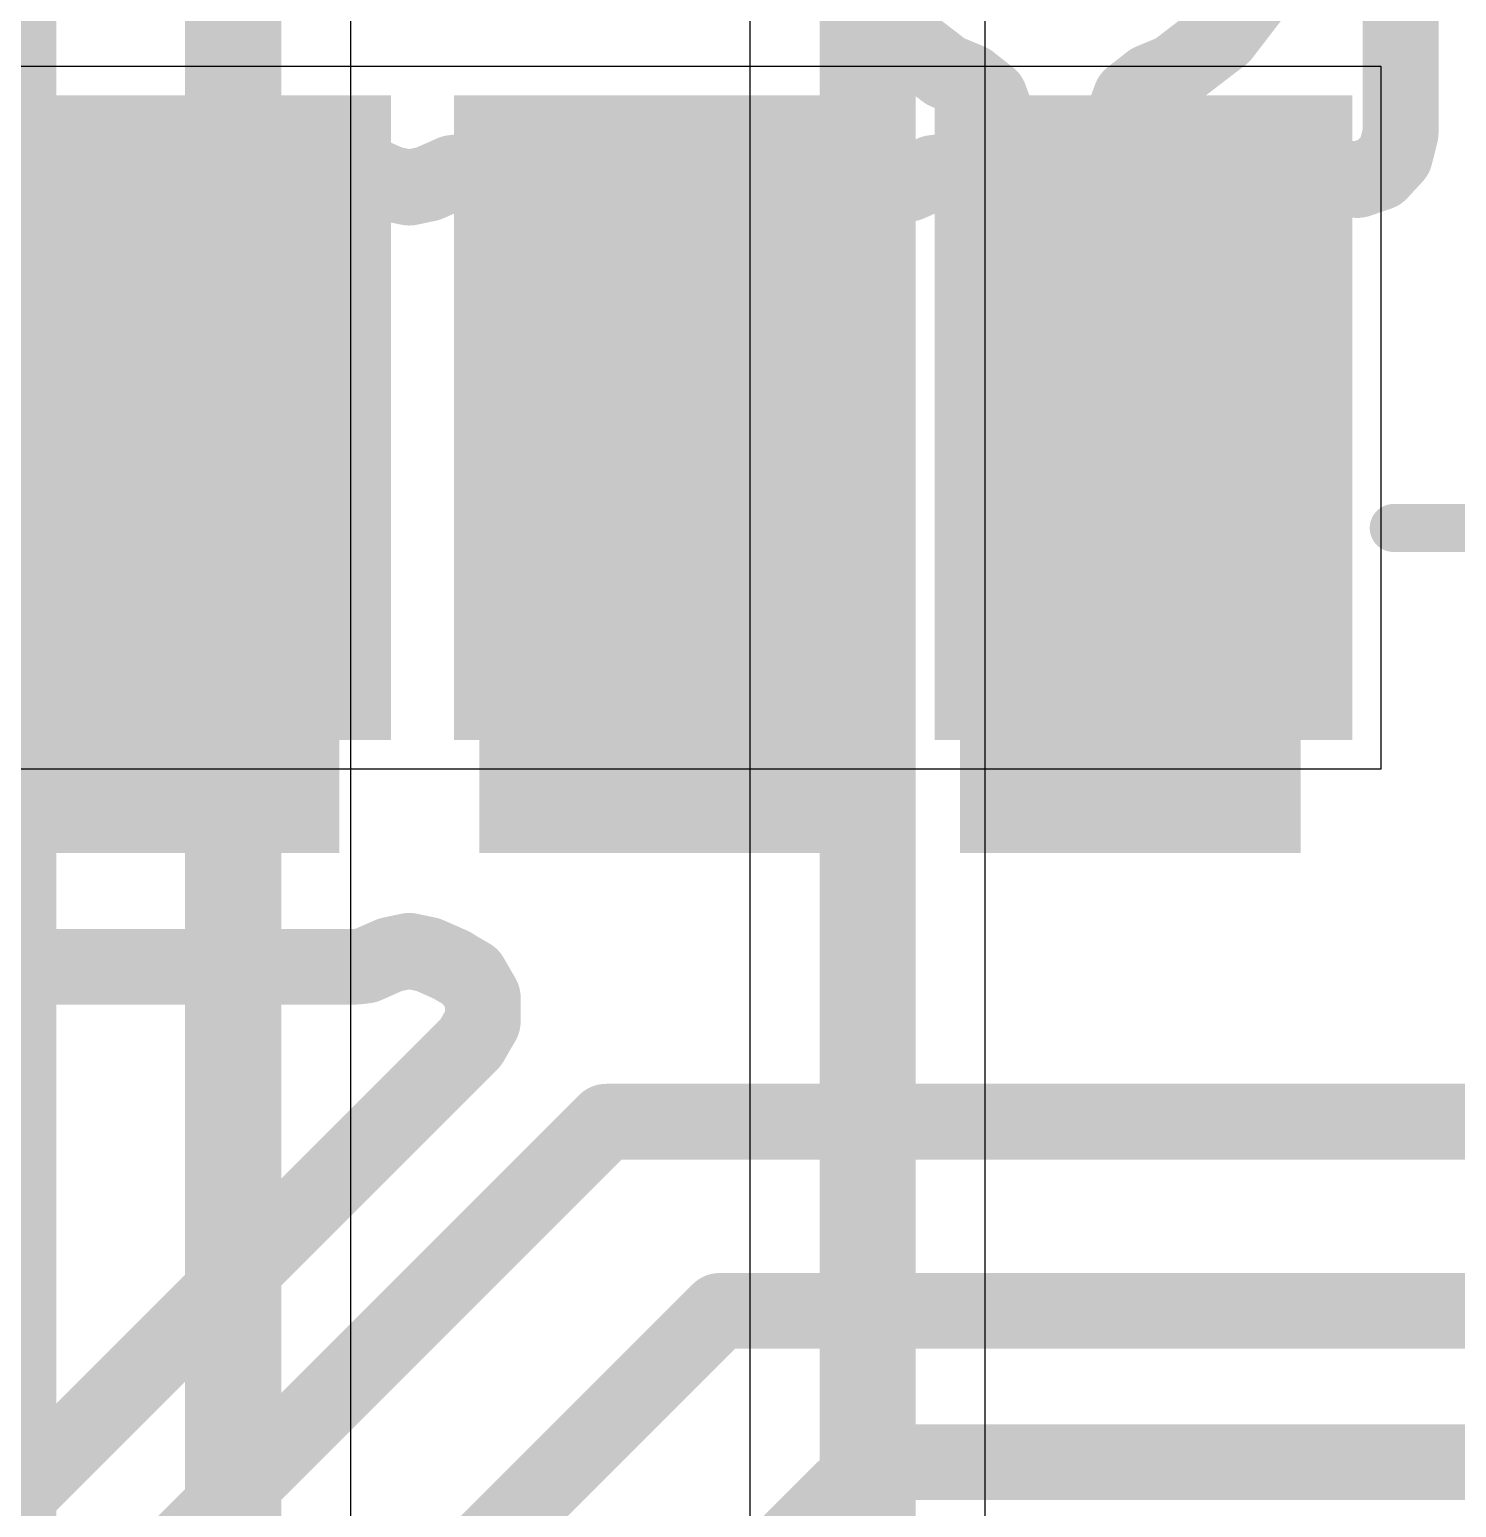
# Model space of a CAD drawing. Header units: inches. Extents: x 0 to 12.4, y -0.6 to 2.2.
# Drawn here: x 2.2088 to 2.3573, y 1.1023 to 1.256 of the extents above; entities that cross this region are included whole.
import ezdxf

# ---------------------------------------------------------------- set-up
doc = ezdxf.new("R2010")
doc.units = ezdxf.units.IN
doc.header["$MEASUREMENT"] = 0
for name, color, linetype in [('Bottom Layer', 5, 'Continuous'), ('Dimension', 6, 'Continuous'), ('Top Layer', 1, 'Continuous'), ('Top Overlay', 2, 'Continuous'), ('Top Paste', 8, 'Continuous'), ('Top Solder', 216, 'Continuous')]:
    doc.layers.add(name, color=color, linetype=linetype)

# ---------------------------------------------------------------- blocks, each defined once
blk = doc.blocks.new('41_SMD_UFL_M______17')
at = {"layer": 'Top Layer'}
for points in [[(0.15748035, -0.37913385), (0.15748035, -0.32007875), (0.19291345, -0.32007875), (0.19291345, -0.37913385)], [(0.20748035, -0.37913385), (0.20748035, -0.32007875), (0.24291345, -0.32007875), (0.24291345, -0.37913385)], [(0.25748035, -0.37913385), (0.25748035, -0.32007875), (0.29291345, -0.32007875), (0.29291345, -0.37913385)]]:
    blk.add_hatch(color=1, dxfattribs=at).paths.add_polyline_path(points)
at = {"layer": 'Top Paste'}
for points in [[(0.15748035, -0.37913385), (0.15748035, -0.32007875), (0.19291345, -0.32007875), (0.19291345, -0.37913385)], [(0.20748035, -0.37913385), (0.20748035, -0.32007875), (0.24291345, -0.32007875), (0.24291345, -0.37913385)], [(0.25748035, -0.37913385), (0.25748035, -0.32007875), (0.29291345, -0.32007875), (0.29291345, -0.37913385)]]:
    blk.add_hatch(color=8, dxfattribs=at).paths.add_polyline_path(points)
at = {"layer": 'Top Solder'}
for points in [[(0.15348035, -0.38313385), (0.15348035, -0.31607875), (0.19691345, -0.31607875), (0.19691345, -0.38313385)], [(0.20348035, -0.38313385), (0.20348035, -0.31607875), (0.24691345, -0.31607875), (0.24691345, -0.38313385)], [(0.25348035, -0.38313385), (0.25348035, -0.31607875), (0.29691345, -0.31607875), (0.29691345, -0.38313385)]]:
    blk.add_hatch(color=216, dxfattribs=at).paths.add_polyline_path(points)
at = {"layer": 'Top Overlay'}
blk.add_lwpolyline([(0.3012362, -0.3610788, 0.005, 0.005, 0), (0.3561575, -0.3610788, 0.005, 0.005, 0)], format="xyseb", dxfattribs=at)
blk.add_lwpolyline([(0.2999862, -0.3610788, 0.0025, 0.0025, 1), (0.3024862, -0.3610788, 0.0025, 0.0025, 1)], format="xyseb", close=True, dxfattribs=at)

msp = doc.modelspace()

# ---------------------------------------------------------------- hatches: boundary and pattern name
at = {"layer": 'Dimension'}
for points in [[(2.20560445, 1.22940605), (2.24103755, 1.22940605), (2.24103755, 1.17035095), (2.20560445, 1.17035095)], [(2.20560445, 1.22940605), (2.24103755, 1.22940605), (2.24103755, 1.17035095), (2.20560445, 1.17035095)], [(2.20560445, 1.22940605), (2.24103755, 1.22940605), (2.24103755, 1.17035095), (2.20560445, 1.17035095)], [(2.25560445, 1.22940605), (2.29103755, 1.22940605), (2.29103755, 1.17035095), (2.25560445, 1.17035095)], [(2.25560445, 1.22940605), (2.29103755, 1.22940605), (2.29103755, 1.17035095), (2.25560445, 1.17035095)], [(2.25560445, 1.22940605), (2.29103755, 1.22940605), (2.29103755, 1.17035095), (2.25560445, 1.17035095)], [(2.30560445, 1.22940605), (2.34103755, 1.22940605), (2.34103755, 1.17035095), (2.30560445, 1.17035095)]]:
    msp.add_hatch(color=6, dxfattribs=at).paths.add_polyline_path(points)

# ---------------------------------------------------------------- linework, layer by layer
at = {"layer": 'Bottom Layer'}
for p, q in [((2.2422351, 0.8030049), (2.2422351, 1.721)), ((2.2837649, 1.6666323), (2.2837649, 1.0479291)), ((2.3082351, 1.0479291), (2.3082351, 1.6666323))]:
    msp.add_line(p, q, dxfattribs=at)
for points in [[(2.23, 0.797937, 0.01, 0.01, 0), (2.23, 1.721, 0.01, 0.01, 0)], [(2.296, 1.010937, 0.01, 0.01, 0), (2.296, 1.681, 0.01, 0.01, 0)], [(2.2065966, 0.6254035, 0.01, 0.01, 0), (2.2065966, 1.4204034, 0.01, 0.01, 0)]]:
    msp.add_lwpolyline(points, format="xyseb", dxfattribs=at)
at = {"layer": 'Dimension'}
for points in [[(2.3514509, 1.2452329, 0.007874, 0.007874, 0), (2.3514509, 1.2684332, 0.007874, 0.007874, 0)], [(2.2953865, 1.2603966, 0.007874, 0.007874, 0), (2.2991761, 1.255458, 0.007874, 0.007874, 0)], [(2.3328991, 1.255458, 0.007874, 0.007874, 0), (2.3366886, 1.2603966, 0.007874, 0.007874, 0)], [(2.2991761, 1.255458, 0.007874, 0.007874, 0), (2.3041147, 1.2516684, 0.007874, 0.007874, 0)], [(2.3279604, 1.2516684, 0.007874, 0.007874, 0), (2.3328991, 1.255458, 0.007874, 0.007874, 0)], [(2.3041147, 1.2516684, 0.007874, 0.007874, 0), (2.3066242, 1.2506289, 0.007874, 0.007874, 0)], [(2.3254508, 1.2506289, 0.007874, 0.007874, 0), (2.3279604, 1.2516684, 0.007874, 0.007874, 0)], [(2.3066242, 1.2506289, 0.007874, 0.007874, 0), (2.3087055, 1.2489882, 0.007874, 0.007874, 0)], [(2.3233695, 1.2489882, 0.007874, 0.007874, 0), (2.3254508, 1.2506289, 0.007874, 0.007874, 0)], [(2.3087055, 1.2489882, 0.007874, 0.007874, 0), (2.3096229, 1.2465018, 0.007874, 0.007874, 0)], [(2.3224522, 1.2465017, 0.007874, 0.007874, 0), (2.3233695, 1.2489882, 0.007874, 0.007874, 0)], [(2.3091059, 1.2439024, 0.007874, 0.007874, 0), (2.3096229, 1.2465018, 0.007874, 0.007874, 0)], [(2.3224522, 1.2465017, 0.007874, 0.007874, 0), (2.3229692, 1.2439024, 0.007874, 0.007874, 0)], [(2.3508611, 1.2429068, 0.007874, 0.007874, 0), (2.3514509, 1.2452329, 0.007874, 0.007874, 0)], [(2.307307, 1.2419563, 0.007874, 0.007874, 0), (2.3091059, 1.2439024, 0.007874, 0.007874, 0)], [(2.3229692, 1.2439024, 0.007874, 0.007874, 0), (2.3247683, 1.2419562, 0.007874, 0.007874, 0)], [(2.3047563, 1.2412368, 0.007874, 0.007874, 0), (2.307307, 1.2419563, 0.007874, 0.007874, 0)], [(2.3247683, 1.2419562, 0.007874, 0.007874, 0), (2.3273191, 1.2412368, 0.007874, 0.007874, 0)], [(2.3492342, 1.2411427, 0.007874, 0.007874, 0), (2.3508611, 1.2429068, 0.007874, 0.007874, 0)], [(2.2039791, 1.2412368, 0.007874, 0.007874, 0), (2.2426631, 1.2412368, 0.007874, 0.007874, 0)], [(2.2426631, 1.2412368, 0.007874, 0.007874, 0), (2.2428039, 1.2412368, 0.007874, 0.007874, 0)], [(2.2428039, 1.2412368, 0.007874, 0.007874, 0), (2.2429431, 1.2412206, 0.007874, 0.007874, 0)], [(2.2429431, 1.2412206, 0.007874, 0.007874, 0), (2.2429436, 1.2412206, 0.007874, 0.007874, 0)], [(2.2429436, 1.2412206, 0.007874, 0.007874, 0), (2.2434283, 1.2411643, 0.007874, 0.007874, 0)], [(2.2434283, 1.2411643, 0.007874, 0.007874, 0), (2.2437931, 1.241122, 0.007874, 0.007874, 0)], [(2.2437931, 1.241122, 0.007874, 0.007874, 0), (2.2441289, 1.2409737, 0.007874, 0.007874, 0)], [(2.2441289, 1.2409737, 0.007874, 0.007874, 0), (2.2441292, 1.2409737, 0.007874, 0.007874, 0)], [(2.2441292, 1.2409737, 0.007874, 0.007874, 0), (2.2463491, 1.2399935, 0.007874, 0.007874, 0)], [(2.2502928, 1.2399934, 0.007874, 0.007874, 0), (2.2525129, 1.2409737, 0.007874, 0.007874, 0)], [(2.2525129, 1.2409737, 0.007874, 0.007874, 0), (2.2525131, 1.2409737, 0.007874, 0.007874, 0)], [(2.2525131, 1.2409737, 0.007874, 0.007874, 0), (2.2528489, 1.241122, 0.007874, 0.007874, 0)], [(2.2528489, 1.241122, 0.007874, 0.007874, 0), (2.2532137, 1.2411643, 0.007874, 0.007874, 0)], [(2.2532137, 1.2411643, 0.007874, 0.007874, 0), (2.2532138, 1.2411643, 0.007874, 0.007874, 0)], [(2.2532138, 1.2411643, 0.007874, 0.007874, 0), (2.2536981, 1.2412205, 0.007874, 0.007874, 0)], [(2.2536981, 1.2412205, 0.007874, 0.007874, 0), (2.2536985, 1.2412206, 0.007874, 0.007874, 0)], [(2.2536985, 1.2412206, 0.007874, 0.007874, 0), (2.2538382, 1.2412367, 0.007874, 0.007874, 0)], [(2.2538382, 1.2412367, 0.007874, 0.007874, 0), (2.2539783, 1.2412368, 0.007874, 0.007874, 0)], [(2.2539783, 1.2412368, 0.007874, 0.007874, 0), (2.2539791, 1.2412368, 0.007874, 0.007874, 0)], [(2.2539791, 1.2412368, 0.007874, 0.007874, 0), (2.2926631, 1.2412368, 0.007874, 0.007874, 0)], [(2.2926631, 1.2412368, 0.007874, 0.007874, 0), (2.2928039, 1.2412368, 0.007874, 0.007874, 0)], [(2.2928039, 1.2412368, 0.007874, 0.007874, 0), (2.2929431, 1.2412206, 0.007874, 0.007874, 0)], [(2.2929431, 1.2412206, 0.007874, 0.007874, 0), (2.2929436, 1.2412206, 0.007874, 0.007874, 0)], [(2.2929436, 1.2412206, 0.007874, 0.007874, 0), (2.2934283, 1.2411643, 0.007874, 0.007874, 0)], [(2.2934283, 1.2411643, 0.007874, 0.007874, 0), (2.2937931, 1.241122, 0.007874, 0.007874, 0)], [(2.2937931, 1.241122, 0.007874, 0.007874, 0), (2.2941289, 1.2409737, 0.007874, 0.007874, 0)], [(2.2941289, 1.2409737, 0.007874, 0.007874, 0), (2.2941292, 1.2409737, 0.007874, 0.007874, 0)], [(2.2941292, 1.2409737, 0.007874, 0.007874, 0), (2.2963491, 1.2399935, 0.007874, 0.007874, 0)], [(2.3002928, 1.2399934, 0.007874, 0.007874, 0), (2.3025129, 1.2409737, 0.007874, 0.007874, 0)], [(2.3025129, 1.2409737, 0.007874, 0.007874, 0), (2.3025131, 1.2409737, 0.007874, 0.007874, 0)], [(2.3025131, 1.2409737, 0.007874, 0.007874, 0), (2.3028489, 1.241122, 0.007874, 0.007874, 0)], [(2.3028489, 1.241122, 0.007874, 0.007874, 0), (2.3032137, 1.2411643, 0.007874, 0.007874, 0)], [(2.3032137, 1.2411643, 0.007874, 0.007874, 0), (2.3032138, 1.2411643, 0.007874, 0.007874, 0)], [(2.3032138, 1.2411643, 0.007874, 0.007874, 0), (2.3036981, 1.2412205, 0.007874, 0.007874, 0)], [(2.3036981, 1.2412205, 0.007874, 0.007874, 0), (2.3036985, 1.2412206, 0.007874, 0.007874, 0)], [(2.3036985, 1.2412206, 0.007874, 0.007874, 0), (2.3038382, 1.2412367, 0.007874, 0.007874, 0)], [(2.3038382, 1.2412367, 0.007874, 0.007874, 0), (2.3039784, 1.2412368, 0.007874, 0.007874, 0)], [(2.3039784, 1.2412368, 0.007874, 0.007874, 0), (2.3039791, 1.2412368, 0.007874, 0.007874, 0)], [(2.3039791, 1.2412368, 0.007874, 0.007874, 0), (2.3047563, 1.2412368, 0.007874, 0.007874, 0)], [(2.3273191, 1.2412368, 0.007874, 0.007874, 0), (2.3426631, 1.2412368, 0.007874, 0.007874, 0)], [(2.3426631, 1.2412368, 0.007874, 0.007874, 0), (2.3428039, 1.2412368, 0.007874, 0.007874, 0)], [(2.3428039, 1.2412368, 0.007874, 0.007874, 0), (2.3429431, 1.2412206, 0.007874, 0.007874, 0)], [(2.3429431, 1.2412206, 0.007874, 0.007874, 0), (2.3429436, 1.2412206, 0.007874, 0.007874, 0)], [(2.3429436, 1.2412206, 0.007874, 0.007874, 0), (2.3434283, 1.2411643, 0.007874, 0.007874, 0)], [(2.3434283, 1.2411643, 0.007874, 0.007874, 0), (2.3437931, 1.241122, 0.007874, 0.007874, 0)], [(2.3437931, 1.241122, 0.007874, 0.007874, 0), (2.3441288, 1.2409738, 0.007874, 0.007874, 0)], [(2.3441288, 1.2409738, 0.007874, 0.007874, 0), (2.3441289, 1.2409737, 0.007874, 0.007874, 0)], [(2.3441289, 1.2409737, 0.007874, 0.007874, 0), (2.3443898, 1.2408586, 0.007874, 0.007874, 0)], [(2.3443898, 1.2408586, 0.007874, 0.007874, 0), (2.3445971, 1.240767, 0.007874, 0.007874, 0)], [(2.3445971, 1.240767, 0.007874, 0.007874, 0), (2.3469633, 1.240367, 0.007874, 0.007874, 0)], [(2.3469633, 1.240367, 0.007874, 0.007874, 0), (2.3492342, 1.2411427, 0.007874, 0.007874, 0)], [(2.2463491, 1.2399935, 0.007874, 0.007874, 0), (2.2483209, 1.2395775, 0.007874, 0.007874, 0)], [(2.2483209, 1.2395775, 0.007874, 0.007874, 0), (2.2502928, 1.2399934, 0.007874, 0.007874, 0)], [(2.2963491, 1.2399935, 0.007874, 0.007874, 0), (2.2983209, 1.2395775, 0.007874, 0.007874, 0)], [(2.2983209, 1.2395775, 0.007874, 0.007874, 0), (2.3002928, 1.2399934, 0.007874, 0.007874, 0)], [(2.2463491, 1.1597636, 0.007874, 0.007874, 0), (2.248321, 1.1601796, 0.007874, 0.007874, 0)], [(2.248321, 1.1601796, 0.007874, 0.007874, 0), (2.2502929, 1.1597636, 0.007874, 0.007874, 0)], [(2.2428039, 1.1585203, 0.007874, 0.007874, 0), (2.2437931, 1.158635, 0.007874, 0.007874, 0)], [(2.2437931, 1.158635, 0.007874, 0.007874, 0), (2.2463491, 1.1597636, 0.007874, 0.007874, 0)], [(2.2502929, 1.1597636, 0.007874, 0.007874, 0), (2.2506729, 1.1595958, 0.007874, 0.007874, 0)], [(2.2506729, 1.1595958, 0.007874, 0.007874, 0), (2.2525131, 1.1587833, 0.007874, 0.007874, 0)], [(2.2525131, 1.1587833, 0.007874, 0.007874, 0), (2.2525132, 1.1587833, 0.007874, 0.007874, 0)], [(2.2525132, 1.1587833, 0.007874, 0.007874, 0), (2.2525711, 1.1587577, 0.007874, 0.007874, 0)], [(2.2525711, 1.1587577, 0.007874, 0.007874, 0), (2.252849, 1.158635, 0.007874, 0.007874, 0)], [(2.2528353, 1.158604, 0.007874, 0.007874, 0), (2.252849, 1.158635, 0.007874, 0.007874, 0)], [(2.2528353, 1.158604, 0.007874, 0.007874, 0), (2.2547197, 1.1575075, 0.007874, 0.007874, 0)], [(2.2038381, 1.1585202, 0.007874, 0.007874, 0), (2.2428039, 1.1585203, 0.007874, 0.007874, 0)], [(2.2547197, 1.1575075, 0.007874, 0.007874, 0), (2.2559757, 1.1553199, 0.007874, 0.007874, 0)], [(2.2559721, 1.1527974, 0.007874, 0.007874, 0), (2.2559757, 1.1553199, 0.007874, 0.007874, 0)], [(2.2547098, 1.1506135, 0.007874, 0.007874, 0), (2.2559721, 1.1527974, 0.007874, 0.007874, 0)], [(2.2016484, 1.0975521, 0.007874, 0.007874, 0), (2.2547098, 1.1506135, 0.007874, 0.007874, 0)], [(2.2136754, 1.0872801, 0.007874, 0.007874, 0), (2.2687935, 1.1423982, 0.007874, 0.007874, 0)], [(2.2687935, 1.1423982, 0.007874, 0.007874, 0), (2.3711557, 1.1423982, 0.007874, 0.007874, 0)], [(2.2333604, 1.0754691, 0.007874, 0.007874, 0), (2.2806045, 1.1227132, 0.007874, 0.007874, 0)], [(2.2806045, 1.1227132, 0.007874, 0.007874, 0), (2.4144628, 1.1227132, 0.007874, 0.007874, 0)], [(2.2569824, 1.067595, 0.007874, 0.007874, 0), (2.2963525, 1.1069651, 0.007874, 0.007874, 0)], [(2.2963525, 1.1069651, 0.007874, 0.007874, 0), (2.4341478, 1.1069651, 0.007874, 0.007874, 0)]]:
    msp.add_lwpolyline(points, format="xyseb", dxfattribs=at)
for points in [[(2.2972076, 1.255458, 0.003937, 0.003937, 1), (2.3011446, 1.255458, 0.003937, 0.003937, 1)], [(2.2972076, 1.255458, 0.003937, 0.003937, 1), (2.3011446, 1.255458, 0.003937, 0.003937, 1)], [(2.3309306, 1.255458, 0.003937, 0.003937, 1), (2.3348676, 1.255458, 0.003937, 0.003937, 1)], [(2.3309306, 1.255458, 0.003937, 0.003937, 1), (2.3348676, 1.255458, 0.003937, 0.003937, 1)], [(2.3021462, 1.2516684, 0.003937, 0.003937, 1), (2.3060832, 1.2516684, 0.003937, 0.003937, 1)], [(2.3021462, 1.2516684, 0.003937, 0.003937, 1), (2.3060832, 1.2516684, 0.003937, 0.003937, 1)], [(2.3259919, 1.2516684, 0.003937, 0.003937, 1), (2.3299289, 1.2516684, 0.003937, 0.003937, 1)], [(2.3259919, 1.2516684, 0.003937, 0.003937, 1), (2.3299289, 1.2516684, 0.003937, 0.003937, 1)], [(2.3046557, 1.2506289, 0.003937, 0.003937, 1), (2.3085927, 1.2506289, 0.003937, 0.003937, 1)], [(2.3046557, 1.2506289, 0.003937, 0.003937, 1), (2.3085927, 1.2506289, 0.003937, 0.003937, 1)], [(2.3234823, 1.2506289, 0.003937, 0.003937, 1), (2.3274193, 1.2506289, 0.003937, 0.003937, 1)], [(2.3234823, 1.2506289, 0.003937, 0.003937, 1), (2.3274193, 1.2506289, 0.003937, 0.003937, 1)], [(2.306737, 1.2489882, 0.003937, 0.003937, 1), (2.310674, 1.2489882, 0.003937, 0.003937, 1)], [(2.306737, 1.2489882, 0.003937, 0.003937, 1), (2.310674, 1.2489882, 0.003937, 0.003937, 1)], [(2.321401, 1.2489882, 0.003937, 0.003937, 1), (2.325338, 1.2489882, 0.003937, 0.003937, 1)], [(2.321401, 1.2489882, 0.003937, 0.003937, 1), (2.325338, 1.2489882, 0.003937, 0.003937, 1)], [(2.3076544, 1.2465018, 0.003937, 0.003937, 1), (2.3115914, 1.2465018, 0.003937, 0.003937, 1)], [(2.3076544, 1.2465018, 0.003937, 0.003937, 1), (2.3115914, 1.2465018, 0.003937, 0.003937, 1)], [(2.3204837, 1.2465017, 0.003937, 0.003937, 1), (2.3244207, 1.2465017, 0.003937, 0.003937, 1)], [(2.3204837, 1.2465017, 0.003937, 0.003937, 1), (2.3244207, 1.2465017, 0.003937, 0.003937, 1)], [(2.3494824, 1.2452329, 0.003937, 0.003937, 1), (2.3534194, 1.2452329, 0.003937, 0.003937, 1)], [(2.3494824, 1.2452329, 0.003937, 0.003937, 1), (2.3534194, 1.2452329, 0.003937, 0.003937, 1)], [(2.3071374, 1.2439024, 0.003937, 0.003937, 1), (2.3110744, 1.2439024, 0.003937, 0.003937, 1)], [(2.3071374, 1.2439024, 0.003937, 0.003937, 1), (2.3110744, 1.2439024, 0.003937, 0.003937, 1)], [(2.3210007, 1.2439024, 0.003937, 0.003937, 1), (2.3249377, 1.2439024, 0.003937, 0.003937, 1)], [(2.3210007, 1.2439024, 0.003937, 0.003937, 1), (2.3249377, 1.2439024, 0.003937, 0.003937, 1)], [(2.3053385, 1.2419563, 0.003937, 0.003937, 1), (2.3092755, 1.2419563, 0.003937, 0.003937, 1)], [(2.3053385, 1.2419563, 0.003937, 0.003937, 1), (2.3092755, 1.2419563, 0.003937, 0.003937, 1)], [(2.3227998, 1.2419562, 0.003937, 0.003937, 1), (2.3267368, 1.2419562, 0.003937, 0.003937, 1)], [(2.3227998, 1.2419562, 0.003937, 0.003937, 1), (2.3267368, 1.2419562, 0.003937, 0.003937, 1)], [(2.3488926, 1.2429068, 0.003937, 0.003937, 1), (2.3528296, 1.2429068, 0.003937, 0.003937, 1)], [(2.3488926, 1.2429068, 0.003937, 0.003937, 1), (2.3528296, 1.2429068, 0.003937, 0.003937, 1)], [(2.2406946, 1.2412368, 0.003937, 0.003937, 1), (2.2446316, 1.2412368, 0.003937, 0.003937, 1)], [(2.2406946, 1.2412368, 0.003937, 0.003937, 1), (2.2446316, 1.2412368, 0.003937, 0.003937, 1)], [(2.2408354, 1.2412368, 0.003937, 0.003937, 1), (2.2447724, 1.2412368, 0.003937, 0.003937, 1)], [(2.2408354, 1.2412368, 0.003937, 0.003937, 1), (2.2447724, 1.2412368, 0.003937, 0.003937, 1)], [(2.2409746, 1.2412206, 0.003937, 0.003937, 1), (2.2449116, 1.2412206, 0.003937, 0.003937, 1)], [(2.2409746, 1.2412206, 0.003937, 0.003937, 1), (2.2449116, 1.2412206, 0.003937, 0.003937, 1)], [(2.2409751, 1.2412206, 0.003937, 0.003937, 1), (2.2449121, 1.2412206, 0.003937, 0.003937, 1)], [(2.2409751, 1.2412206, 0.003937, 0.003937, 1), (2.2449121, 1.2412206, 0.003937, 0.003937, 1)], [(2.2414598, 1.2411643, 0.003937, 0.003937, 1), (2.2453968, 1.2411643, 0.003937, 0.003937, 1)], [(2.2414598, 1.2411643, 0.003937, 0.003937, 1), (2.2453968, 1.2411643, 0.003937, 0.003937, 1)], [(2.2418246, 1.241122, 0.003937, 0.003937, 1), (2.2457616, 1.241122, 0.003937, 0.003937, 1)], [(2.2418246, 1.241122, 0.003937, 0.003937, 1), (2.2457616, 1.241122, 0.003937, 0.003937, 1)], [(2.2421604, 1.2409737, 0.003937, 0.003937, 1), (2.2460974, 1.2409737, 0.003937, 0.003937, 1)], [(2.2421604, 1.2409737, 0.003937, 0.003937, 1), (2.2460974, 1.2409737, 0.003937, 0.003937, 1)], [(2.2421607, 1.2409737, 0.003937, 0.003937, 1), (2.2460977, 1.2409737, 0.003937, 0.003937, 1)], [(2.2421607, 1.2409737, 0.003937, 0.003937, 1), (2.2460977, 1.2409737, 0.003937, 0.003937, 1)], [(2.2505444, 1.2409737, 0.003937, 0.003937, 1), (2.2544814, 1.2409737, 0.003937, 0.003937, 1)], [(2.2505444, 1.2409737, 0.003937, 0.003937, 1), (2.2544814, 1.2409737, 0.003937, 0.003937, 1)], [(2.2505446, 1.2409737, 0.003937, 0.003937, 1), (2.2544816, 1.2409737, 0.003937, 0.003937, 1)], [(2.2505446, 1.2409737, 0.003937, 0.003937, 1), (2.2544816, 1.2409737, 0.003937, 0.003937, 1)], [(2.2508804, 1.241122, 0.003937, 0.003937, 1), (2.2548174, 1.241122, 0.003937, 0.003937, 1)], [(2.2508804, 1.241122, 0.003937, 0.003937, 1), (2.2548174, 1.241122, 0.003937, 0.003937, 1)], [(2.2512452, 1.2411643, 0.003937, 0.003937, 1), (2.2551822, 1.2411643, 0.003937, 0.003937, 1)], [(2.2512452, 1.2411643, 0.003937, 0.003937, 1), (2.2551822, 1.2411643, 0.003937, 0.003937, 1)], [(2.2512453, 1.2411643, 0.003937, 0.003937, 1), (2.2551823, 1.2411643, 0.003937, 0.003937, 1)], [(2.2512453, 1.2411643, 0.003937, 0.003937, 1), (2.2551823, 1.2411643, 0.003937, 0.003937, 1)], [(2.2517296, 1.2412205, 0.003937, 0.003937, 1), (2.2556666, 1.2412205, 0.003937, 0.003937, 1)], [(2.2517296, 1.2412205, 0.003937, 0.003937, 1), (2.2556666, 1.2412205, 0.003937, 0.003937, 1)], [(2.25173, 1.2412206, 0.003937, 0.003937, 1), (2.255667, 1.2412206, 0.003937, 0.003937, 1)], [(2.25173, 1.2412206, 0.003937, 0.003937, 1), (2.255667, 1.2412206, 0.003937, 0.003937, 1)], [(2.2518697, 1.2412367, 0.003937, 0.003937, 1), (2.2558067, 1.2412367, 0.003937, 0.003937, 1)], [(2.2518697, 1.2412367, 0.003937, 0.003937, 1), (2.2558067, 1.2412367, 0.003937, 0.003937, 1)], [(2.2520098, 1.2412368, 0.003937, 0.003937, 1), (2.2559468, 1.2412368, 0.003937, 0.003937, 1)], [(2.2520098, 1.2412368, 0.003937, 0.003937, 1), (2.2559468, 1.2412368, 0.003937, 0.003937, 1)], [(2.2520106, 1.2412368, 0.003937, 0.003937, 1), (2.2559476, 1.2412368, 0.003937, 0.003937, 1)], [(2.2520106, 1.2412368, 0.003937, 0.003937, 1), (2.2559476, 1.2412368, 0.003937, 0.003937, 1)], [(2.2906946, 1.2412368, 0.003937, 0.003937, 1), (2.2946316, 1.2412368, 0.003937, 0.003937, 1)], [(2.2906946, 1.2412368, 0.003937, 0.003937, 1), (2.2946316, 1.2412368, 0.003937, 0.003937, 1)], [(2.2908354, 1.2412368, 0.003937, 0.003937, 1), (2.2947724, 1.2412368, 0.003937, 0.003937, 1)], [(2.2908354, 1.2412368, 0.003937, 0.003937, 1), (2.2947724, 1.2412368, 0.003937, 0.003937, 1)], [(2.2909746, 1.2412206, 0.003937, 0.003937, 1), (2.2949116, 1.2412206, 0.003937, 0.003937, 1)], [(2.2909746, 1.2412206, 0.003937, 0.003937, 1), (2.2949116, 1.2412206, 0.003937, 0.003937, 1)], [(2.2909751, 1.2412206, 0.003937, 0.003937, 1), (2.2949121, 1.2412206, 0.003937, 0.003937, 1)], [(2.2909751, 1.2412206, 0.003937, 0.003937, 1), (2.2949121, 1.2412206, 0.003937, 0.003937, 1)], [(2.2914598, 1.2411643, 0.003937, 0.003937, 1), (2.2953968, 1.2411643, 0.003937, 0.003937, 1)], [(2.2914598, 1.2411643, 0.003937, 0.003937, 1), (2.2953968, 1.2411643, 0.003937, 0.003937, 1)], [(2.2918246, 1.241122, 0.003937, 0.003937, 1), (2.2957616, 1.241122, 0.003937, 0.003937, 1)], [(2.2918246, 1.241122, 0.003937, 0.003937, 1), (2.2957616, 1.241122, 0.003937, 0.003937, 1)], [(2.2921604, 1.2409737, 0.003937, 0.003937, 1), (2.2960974, 1.2409737, 0.003937, 0.003937, 1)], [(2.2921604, 1.2409737, 0.003937, 0.003937, 1), (2.2960974, 1.2409737, 0.003937, 0.003937, 1)], [(2.2921607, 1.2409737, 0.003937, 0.003937, 1), (2.2960977, 1.2409737, 0.003937, 0.003937, 1)], [(2.2921607, 1.2409737, 0.003937, 0.003937, 1), (2.2960977, 1.2409737, 0.003937, 0.003937, 1)], [(2.3005444, 1.2409737, 0.003937, 0.003937, 1), (2.3044814, 1.2409737, 0.003937, 0.003937, 1)], [(2.3005444, 1.2409737, 0.003937, 0.003937, 1), (2.3044814, 1.2409737, 0.003937, 0.003937, 1)], [(2.3005446, 1.2409737, 0.003937, 0.003937, 1), (2.3044816, 1.2409737, 0.003937, 0.003937, 1)], [(2.3005446, 1.2409737, 0.003937, 0.003937, 1), (2.3044816, 1.2409737, 0.003937, 0.003937, 1)], [(2.3008804, 1.241122, 0.003937, 0.003937, 1), (2.3048174, 1.241122, 0.003937, 0.003937, 1)], [(2.3008804, 1.241122, 0.003937, 0.003937, 1), (2.3048174, 1.241122, 0.003937, 0.003937, 1)], [(2.3012452, 1.2411643, 0.003937, 0.003937, 1), (2.3051822, 1.2411643, 0.003937, 0.003937, 1)], [(2.3012452, 1.2411643, 0.003937, 0.003937, 1), (2.3051822, 1.2411643, 0.003937, 0.003937, 1)], [(2.3012453, 1.2411643, 0.003937, 0.003937, 1), (2.3051823, 1.2411643, 0.003937, 0.003937, 1)], [(2.3012453, 1.2411643, 0.003937, 0.003937, 1), (2.3051823, 1.2411643, 0.003937, 0.003937, 1)], [(2.3017296, 1.2412205, 0.003937, 0.003937, 1), (2.3056666, 1.2412205, 0.003937, 0.003937, 1)], [(2.3017296, 1.2412205, 0.003937, 0.003937, 1), (2.3056666, 1.2412205, 0.003937, 0.003937, 1)], [(2.30173, 1.2412206, 0.003937, 0.003937, 1), (2.305667, 1.2412206, 0.003937, 0.003937, 1)], [(2.30173, 1.2412206, 0.003937, 0.003937, 1), (2.305667, 1.2412206, 0.003937, 0.003937, 1)], [(2.3018697, 1.2412367, 0.003937, 0.003937, 1), (2.3058067, 1.2412367, 0.003937, 0.003937, 1)], [(2.3018697, 1.2412367, 0.003937, 0.003937, 1), (2.3058067, 1.2412367, 0.003937, 0.003937, 1)], [(2.3020099, 1.2412368, 0.003937, 0.003937, 1), (2.3059469, 1.2412368, 0.003937, 0.003937, 1)], [(2.3020099, 1.2412368, 0.003937, 0.003937, 1), (2.3059469, 1.2412368, 0.003937, 0.003937, 1)], [(2.3020106, 1.2412368, 0.003937, 0.003937, 1), (2.3059476, 1.2412368, 0.003937, 0.003937, 1)], [(2.3020106, 1.2412368, 0.003937, 0.003937, 1), (2.3059476, 1.2412368, 0.003937, 0.003937, 1)], [(2.3027878, 1.2412368, 0.003937, 0.003937, 1), (2.3067248, 1.2412368, 0.003937, 0.003937, 1)], [(2.3027878, 1.2412368, 0.003937, 0.003937, 1), (2.3067248, 1.2412368, 0.003937, 0.003937, 1)], [(2.3253506, 1.2412368, 0.003937, 0.003937, 1), (2.3292876, 1.2412368, 0.003937, 0.003937, 1)], [(2.3253506, 1.2412368, 0.003937, 0.003937, 1), (2.3292876, 1.2412368, 0.003937, 0.003937, 1)], [(2.3406946, 1.2412368, 0.003937, 0.003937, 1), (2.3446316, 1.2412368, 0.003937, 0.003937, 1)], [(2.3406946, 1.2412368, 0.003937, 0.003937, 1), (2.3446316, 1.2412368, 0.003937, 0.003937, 1)], [(2.3408354, 1.2412368, 0.003937, 0.003937, 1), (2.3447724, 1.2412368, 0.003937, 0.003937, 1)], [(2.3408354, 1.2412368, 0.003937, 0.003937, 1), (2.3447724, 1.2412368, 0.003937, 0.003937, 1)], [(2.3409746, 1.2412206, 0.003937, 0.003937, 1), (2.3449116, 1.2412206, 0.003937, 0.003937, 1)], [(2.3409746, 1.2412206, 0.003937, 0.003937, 1), (2.3449116, 1.2412206, 0.003937, 0.003937, 1)], [(2.3409751, 1.2412206, 0.003937, 0.003937, 1), (2.3449121, 1.2412206, 0.003937, 0.003937, 1)], [(2.3409751, 1.2412206, 0.003937, 0.003937, 1), (2.3449121, 1.2412206, 0.003937, 0.003937, 1)], [(2.3414598, 1.2411643, 0.003937, 0.003937, 1), (2.3453968, 1.2411643, 0.003937, 0.003937, 1)], [(2.3414598, 1.2411643, 0.003937, 0.003937, 1), (2.3453968, 1.2411643, 0.003937, 0.003937, 1)], [(2.3418246, 1.241122, 0.003937, 0.003937, 1), (2.3457616, 1.241122, 0.003937, 0.003937, 1)], [(2.3418246, 1.241122, 0.003937, 0.003937, 1), (2.3457616, 1.241122, 0.003937, 0.003937, 1)], [(2.3421603, 1.2409738, 0.003937, 0.003937, 1), (2.3460973, 1.2409738, 0.003937, 0.003937, 1)], [(2.3421603, 1.2409738, 0.003937, 0.003937, 1), (2.3460973, 1.2409738, 0.003937, 0.003937, 1)], [(2.3421604, 1.2409737, 0.003937, 0.003937, 1), (2.3460974, 1.2409737, 0.003937, 0.003937, 1)], [(2.3421604, 1.2409737, 0.003937, 0.003937, 1), (2.3460974, 1.2409737, 0.003937, 0.003937, 1)], [(2.3424213, 1.2408586, 0.003937, 0.003937, 1), (2.3463583, 1.2408586, 0.003937, 0.003937, 1)], [(2.3424213, 1.2408586, 0.003937, 0.003937, 1), (2.3463583, 1.2408586, 0.003937, 0.003937, 1)], [(2.3426286, 1.240767, 0.003937, 0.003937, 1), (2.3465656, 1.240767, 0.003937, 0.003937, 1)], [(2.3426286, 1.240767, 0.003937, 0.003937, 1), (2.3465656, 1.240767, 0.003937, 0.003937, 1)], [(2.3449948, 1.240367, 0.003937, 0.003937, 1), (2.3489318, 1.240367, 0.003937, 0.003937, 1)], [(2.3449948, 1.240367, 0.003937, 0.003937, 1), (2.3489318, 1.240367, 0.003937, 0.003937, 1)], [(2.3472657, 1.2411427, 0.003937, 0.003937, 1), (2.3512027, 1.2411427, 0.003937, 0.003937, 1)], [(2.3472657, 1.2411427, 0.003937, 0.003937, 1), (2.3512027, 1.2411427, 0.003937, 0.003937, 1)], [(2.2443806, 1.2399935, 0.003937, 0.003937, 1), (2.2483176, 1.2399935, 0.003937, 0.003937, 1)], [(2.2443806, 1.2399935, 0.003937, 0.003937, 1), (2.2483176, 1.2399935, 0.003937, 0.003937, 1)], [(2.2463524, 1.2395775, 0.003937, 0.003937, 1), (2.2502894, 1.2395775, 0.003937, 0.003937, 1)], [(2.2463524, 1.2395775, 0.003937, 0.003937, 1), (2.2502894, 1.2395775, 0.003937, 0.003937, 1)], [(2.2483243, 1.2399934, 0.003937, 0.003937, 1), (2.2522613, 1.2399934, 0.003937, 0.003937, 1)], [(2.2483243, 1.2399934, 0.003937, 0.003937, 1), (2.2522613, 1.2399934, 0.003937, 0.003937, 1)], [(2.2943806, 1.2399935, 0.003937, 0.003937, 1), (2.2983176, 1.2399935, 0.003937, 0.003937, 1)], [(2.2943806, 1.2399935, 0.003937, 0.003937, 1), (2.2983176, 1.2399935, 0.003937, 0.003937, 1)], [(2.2963524, 1.2395775, 0.003937, 0.003937, 1), (2.3002894, 1.2395775, 0.003937, 0.003937, 1)], [(2.2963524, 1.2395775, 0.003937, 0.003937, 1), (2.3002894, 1.2395775, 0.003937, 0.003937, 1)], [(2.2983243, 1.2399934, 0.003937, 0.003937, 1), (2.3022613, 1.2399934, 0.003937, 0.003937, 1)], [(2.2983243, 1.2399934, 0.003937, 0.003937, 1), (2.3022613, 1.2399934, 0.003937, 0.003937, 1)], [(2.2463525, 1.1601796, 0.003937, 0.003937, 1), (2.2502895, 1.1601796, 0.003937, 0.003937, 1)], [(2.2463525, 1.1601796, 0.003937, 0.003937, 1), (2.2502895, 1.1601796, 0.003937, 0.003937, 1)], [(2.2418246, 1.158635, 0.003937, 0.003937, 1), (2.2457616, 1.158635, 0.003937, 0.003937, 1)], [(2.2418246, 1.158635, 0.003937, 0.003937, 1), (2.2457616, 1.158635, 0.003937, 0.003937, 1)], [(2.2443806, 1.1597636, 0.003937, 0.003937, 1), (2.2483176, 1.1597636, 0.003937, 0.003937, 1)], [(2.2443806, 1.1597636, 0.003937, 0.003937, 1), (2.2483176, 1.1597636, 0.003937, 0.003937, 1)], [(2.2483244, 1.1597636, 0.003937, 0.003937, 1), (2.2522614, 1.1597636, 0.003937, 0.003937, 1)], [(2.2483244, 1.1597636, 0.003937, 0.003937, 1), (2.2522614, 1.1597636, 0.003937, 0.003937, 1)], [(2.2487044, 1.1595958, 0.003937, 0.003937, 1), (2.2526414, 1.1595958, 0.003937, 0.003937, 1)], [(2.2487044, 1.1595958, 0.003937, 0.003937, 1), (2.2526414, 1.1595958, 0.003937, 0.003937, 1)], [(2.2505446, 1.1587833, 0.003937, 0.003937, 1), (2.2544816, 1.1587833, 0.003937, 0.003937, 1)], [(2.2505446, 1.1587833, 0.003937, 0.003937, 1), (2.2544816, 1.1587833, 0.003937, 0.003937, 1)], [(2.2505447, 1.1587833, 0.003937, 0.003937, 1), (2.2544817, 1.1587833, 0.003937, 0.003937, 1)], [(2.2505447, 1.1587833, 0.003937, 0.003937, 1), (2.2544817, 1.1587833, 0.003937, 0.003937, 1)], [(2.2506026, 1.1587577, 0.003937, 0.003937, 1), (2.2545396, 1.1587577, 0.003937, 0.003937, 1)], [(2.2506026, 1.1587577, 0.003937, 0.003937, 1), (2.2545396, 1.1587577, 0.003937, 0.003937, 1)], [(2.2508668, 1.158604, 0.003937, 0.003937, 1), (2.2548038, 1.158604, 0.003937, 0.003937, 1)], [(2.2508668, 1.158604, 0.003937, 0.003937, 1), (2.2548038, 1.158604, 0.003937, 0.003937, 1)], [(2.2508805, 1.158635, 0.003937, 0.003937, 1), (2.2548175, 1.158635, 0.003937, 0.003937, 1)], [(2.2508805, 1.158635, 0.003937, 0.003937, 1), (2.2548175, 1.158635, 0.003937, 0.003937, 1)], [(2.2408354, 1.1585203, 0.003937, 0.003937, 1), (2.2447724, 1.1585203, 0.003937, 0.003937, 1)], [(2.2408354, 1.1585203, 0.003937, 0.003937, 1), (2.2447724, 1.1585203, 0.003937, 0.003937, 1)], [(2.2527512, 1.1575075, 0.003937, 0.003937, 1), (2.2566882, 1.1575075, 0.003937, 0.003937, 1)], [(2.2527512, 1.1575075, 0.003937, 0.003937, 1), (2.2566882, 1.1575075, 0.003937, 0.003937, 1)], [(2.2540072, 1.1553199, 0.003937, 0.003937, 1), (2.2579442, 1.1553199, 0.003937, 0.003937, 1)], [(2.2540072, 1.1553199, 0.003937, 0.003937, 1), (2.2579442, 1.1553199, 0.003937, 0.003937, 1)], [(2.2540036, 1.1527974, 0.003937, 0.003937, 1), (2.2579406, 1.1527974, 0.003937, 0.003937, 1)], [(2.2540036, 1.1527974, 0.003937, 0.003937, 1), (2.2579406, 1.1527974, 0.003937, 0.003937, 1)], [(2.2527413, 1.1506135, 0.003937, 0.003937, 1), (2.2566783, 1.1506135, 0.003937, 0.003937, 1)], [(2.2527413, 1.1506135, 0.003937, 0.003937, 1), (2.2566783, 1.1506135, 0.003937, 0.003937, 1)], [(2.266825, 1.1423982, 0.003937, 0.003937, 1), (2.270762, 1.1423982, 0.003937, 0.003937, 1)], [(2.266825, 1.1423982, 0.003937, 0.003937, 1), (2.270762, 1.1423982, 0.003937, 0.003937, 1)], [(2.278636, 1.1227132, 0.003937, 0.003937, 1), (2.282573, 1.1227132, 0.003937, 0.003937, 1)], [(2.278636, 1.1227132, 0.003937, 0.003937, 1), (2.282573, 1.1227132, 0.003937, 0.003937, 1)], [(2.294384, 1.1069651, 0.003937, 0.003937, 1), (2.298321, 1.1069651, 0.003937, 0.003937, 1)], [(2.294384, 1.1069651, 0.003937, 0.003937, 1), (2.298321, 1.1069651, 0.003937, 0.003937, 1)]]:
    msp.add_lwpolyline(points, format="xyseb", close=True, dxfattribs=at)
at = {"layer": 'Top Layer'}
for p, q in [((2.2449764, 1.2521731), (2.2044096, 1.2521731)), ((2.2499765, 1.2521732), (2.2449764, 1.2521731)), ((2.2544096, 1.2521731), (2.2499765, 1.2521732)), ((2.2949764, 1.2521731), (2.2544096, 1.2521731)), ((2.2999765, 1.2521732), (2.2949764, 1.2521731)), ((2.3044096, 1.2521731), (2.2999765, 1.2521732)), ((2.3494095, 1.2521731), (2.3044096, 1.2521731)), ((2.3494095, 1.1791181), (2.3494095, 1.2521731)), ((2.2044096, 1.1791181), (2.2449764, 1.1791181)), ((2.2449764, 1.1791181), (2.2494095, 1.179118)), ((2.2494095, 1.179118), (2.2544096, 1.1791181)), ((2.2544096, 1.1791181), (2.2949764, 1.1791181)), ((2.2949764, 1.1791181), (2.2994095, 1.179118)), ((2.2994095, 1.179118), (2.3044096, 1.1791181)), ((2.3044096, 1.1791181), (2.3494095, 1.1791181))]:
    msp.add_line(p, q, dxfattribs=at)

# ---------------------------------------------------------------- block references
msp.add_blockref('41_SMD_UFL_M______17', (2.0494961, 1.5652519))

doc.saveas('drawing.dxf')
